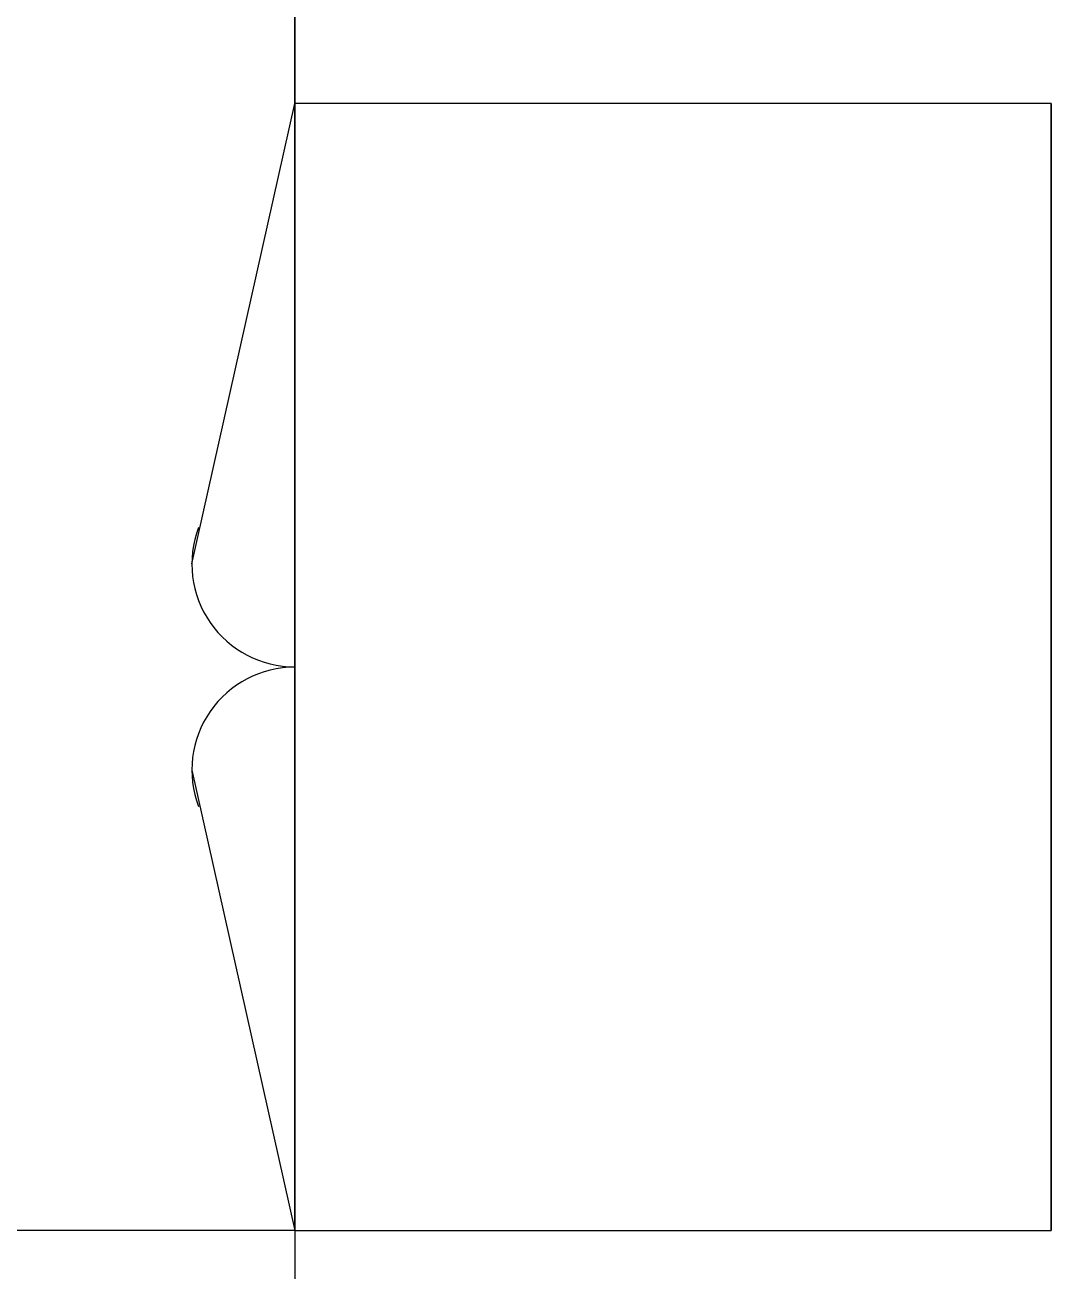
# Model space of a CAD drawing. Header units: millimetres. Extents: x -41292 to 298682, y -22072 to 33155.
# Drawn here: x 28248 to 28995, y 10731 to 11638 of the extents above; entities that cross this region are included whole.
import ezdxf

# ---------------------------------------------------------------- set-up
doc = ezdxf.new("R2010")
doc.units = ezdxf.units.MM
doc.layers.add('가구', color=8, linetype='Continuous')
doc.layers.add('벽1', color=2, linetype='Continuous')

# ---------------------------------------------------------------- blocks, each defined once
blk = doc.blocks.new('AHSISHEUD')
for p, q in [((29072.05, 29228.67), (29072.05, 29438.67)), ((29622.05, 29228.67), (29072.05, 29228.67)), ((29072.05, 28408.67), (29072.05, 29228.67)), ((29622.05, 28408.67), (29622.05, 29228.67)), ((29072.05, 28408.67), (28613.55, 28408.67)), ((29072.05, 28408.67), (29622.05, 28408.67)), ((29072.05, 27678.67), (29072.05, 28408.67))]:
    blk.add_line(p, q)

msp = doc.modelspace()

# ---------------------------------------------------------------- linework, layer by layer
at = {"layer": '가구'}
for p, q in [((28369.67, 11245.58), (28444.67, 11580.58)), ((28444.67, 10760.58), (28444.67, 11580.58)), ((28369.67, 11095.58), (28444.67, 10760.58))]:
    msp.add_line(p, q, dxfattribs=at)
for centre, start, end in [((28444.67, 11245.58), 159.26735, 270), ((28444.67, 11095.58), 90, 200.73265)]:
    msp.add_arc(centre, 75, start, end, dxfattribs=at)
at = {"layer": '벽1'}
for p, q in [((28444.67, 11580.58), (28444.67, 11790.58)), ((28994.67, 11580.58), (28444.67, 11580.58)), ((28994.67, 11580.58), (28994.67, 10760.58)), ((28444.67, 10760.58), (28444.67, 8080.58)), ((28444.67, 10760.58), (28994.67, 10760.58))]:
    msp.add_line(p, q, dxfattribs=at)

# ---------------------------------------------------------------- block references
msp.add_blockref('AHSISHEUD', (-627.37, -17648.09))

doc.saveas('drawing.dxf')
